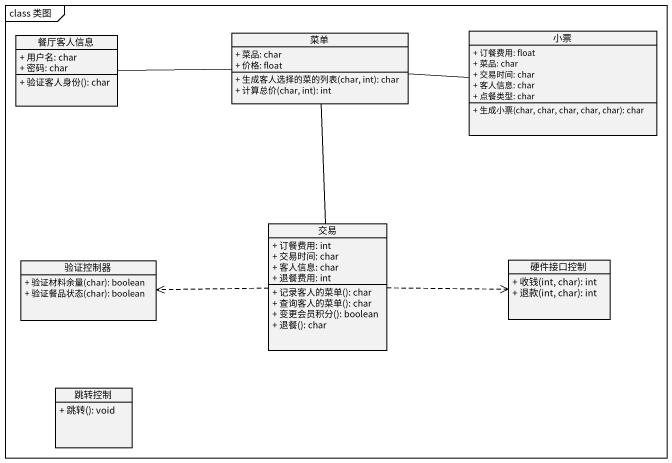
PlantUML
@startuml
mainframe class 类图
hide circle
hide empty members
skinparam classAttributeIconSize 0
class 餐厅客人信息 {
  + 用户名: char
  + 密码: char
  + 验证客人身份(): char
}
class 菜单 {
  + 菜品: char
  + 价格: float
  + 生成客人选择的菜的列表(char, int): char
  + 计算总价(char, int): int
}
class 小票 {
  + 订餐费用: float
  + 菜品: char
  + 交易时间: char
  + 客人信息: char
  + 点餐类型: char
  + 生成小票(char, char, char, char, char): char
}
class 交易 {
  + 订餐费用: int
  + 交易时间: char
  + 客人信息: char
  + 退餐费用: int
  + 记录客人的菜单(): char
  + 查询客人的菜单(): char
  + 变更会员积分(): boolean
  + 退餐(): char
}
class 验证控制器 {
  + 验证材料余量(char): boolean
  + 验证餐品状态(char): boolean
}
class 硬件接口控制 {
  + 收钱(int, char): int
  + 退款(int, char): int
}
class 跳转控制 {
  + 跳转(): void
}
餐厅客人信息 -right- 菜单
菜单 -- 交易
小票 -left- 菜单
交易 .left.> 验证控制器
交易 .right.> 硬件接口控制
@enduml
